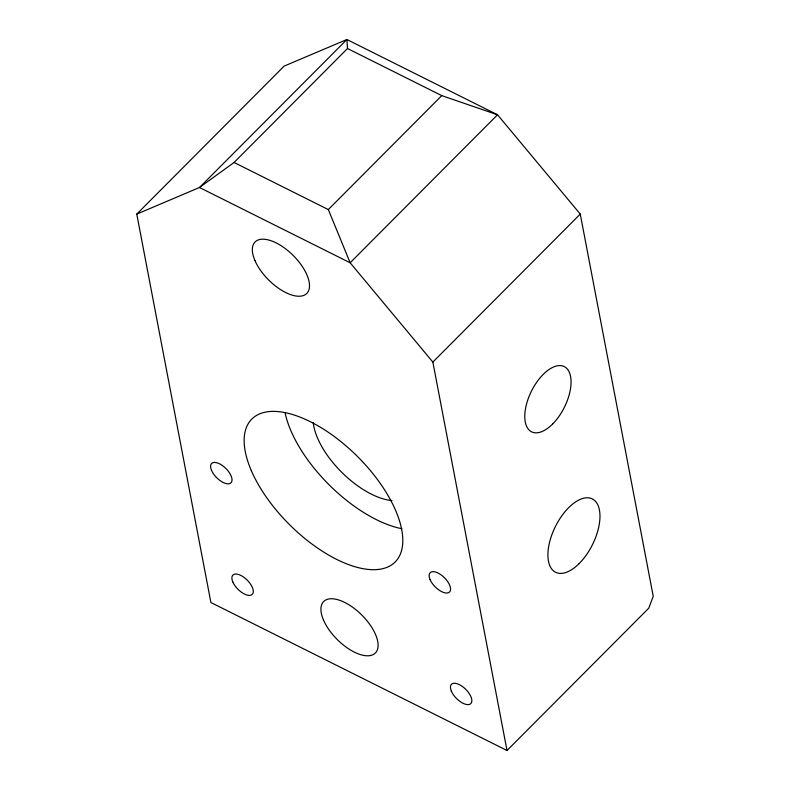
<?xml version="1.0" encoding="UTF-8"?>
<svg xmlns="http://www.w3.org/2000/svg" width="790" height="790" viewBox="0 0 790 790"><rect width="100%" height="100%" fill="white"/><g stroke="black" fill="none" stroke-linecap="round" stroke-linejoin="round"><path stroke-width="1.19" d="M136.769 214.11L284.163 66.093L346.899 39.5L497.532 114.777L580.265 214.08L653.231 596.302L648.758 608.191L507.012 750.5L210.91 602.533L136.769 214.11L199.495 187.497L234.087 162.473L347.511 48.526L346.899 39.5L199.495 187.497L350.138 262.774L432.861 362.077L507.012 750.5M328.324 209.567L441.758 95.62L497.532 114.777L350.138 262.774L328.324 209.567L234.087 162.473M432.861 362.077L580.265 214.08M347.511 48.526L441.758 95.62M401.843 528.717A101.209 48.131 44.9 0 1 285.081 412.775M391.978 500.554A63.832 30.356 44.9 0 1 341.932 472.509A63.832 30.356 44.9 0 1 313.235 422.531M579.248 563.477A41.031 20.639 -63.4 0 0 593.33 499.487A41.031 20.639 -63.4 0 0 549.208 543.787A41.031 20.639 -63.4 0 0 579.248 563.477M251.299 470.573A101.209 48.131 44.9 0 0 388.107 566.845A101.209 48.131 44.9 0 0 331.059 434.194A101.209 48.131 44.9 0 0 251.299 470.573M232.843 582.013A13.677 6.508 44.9 0 0 251.329 595.018A13.677 6.508 44.9 0 0 243.616 577.095A13.677 6.508 44.9 0 0 232.843 582.013M451.396 691.23A13.677 6.508 44.9 0 0 469.882 704.236A13.677 6.508 44.9 0 0 462.17 686.312A13.677 6.508 44.9 0 0 451.396 691.23M211.552 470.425A13.677 6.508 44.9 0 0 230.038 483.441A13.677 6.508 44.9 0 0 222.336 465.507A13.677 6.508 44.9 0 0 211.552 470.425M430.106 579.643A13.677 6.508 44.9 0 0 448.592 592.648A13.677 6.508 44.9 0 0 440.879 574.725A13.677 6.508 44.9 0 0 430.106 579.643M254.913 260.522A36.468 17.34 44.9 0 0 304.209 295.213A36.468 17.34 44.9 0 0 283.65 247.408A36.468 17.34 44.9 0 0 254.913 260.522M323.505 620.081A36.468 17.34 44.9 0 0 372.801 654.772A36.468 17.34 44.9 0 0 352.241 606.967A36.468 17.34 44.9 0 0 323.505 620.081M552.644 423.993A36.468 18.338 -63.4 0 0 565.156 367.113A36.468 18.338 -63.4 0 0 525.942 406.485A36.468 18.338 -63.4 0 0 552.644 423.993"/></g></svg>
